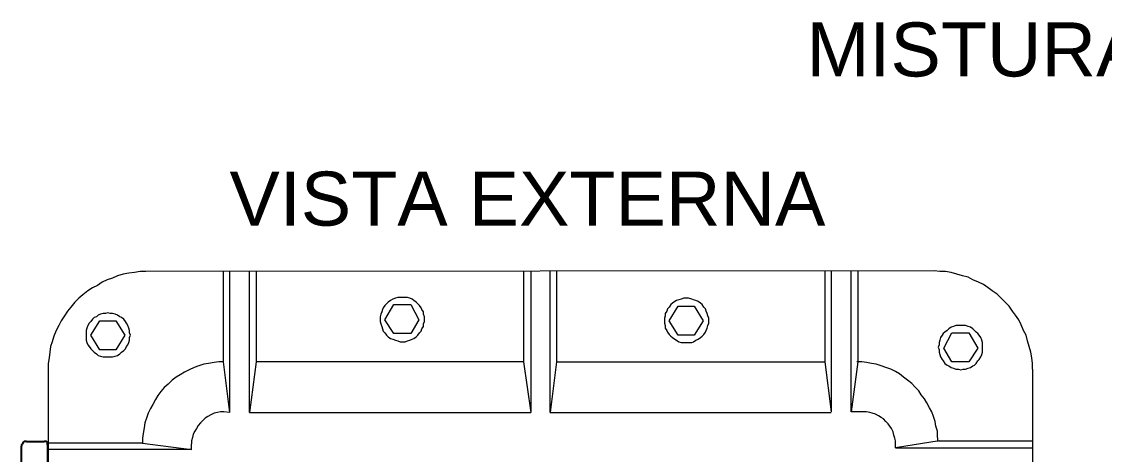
# Model space of a CAD drawing. Header units: millimetres. Extents: x -72 to 2978, y -1067 to 2817.
# Drawn here: x 976.4 to 1376.9, y 289.3 to 449.5 of the extents above; entities that cross this region are included whole.
import ezdxf

# ---------------------------------------------------------------- set-up
doc = ezdxf.new("R2010")
doc.units = ezdxf.units.MM
doc.styles.get("Standard").update_dxf_attribs({"font": 'arial.ttf'})

msp = doc.modelspace()

# ---------------------------------------------------------------- linework, layer by layer
at = {"color": 7, "linetype": 'Continuous', "lineweight": 15, "true_color": 0x000007}
for p, q in [((1313.99, 357.22), (1022.32, 356.92)), ((1050.92, 356.92), (1050.92, 323.55)), ((1053.3, 356.92), (1053.3, 304.78)), ((1060.75, 304.78), (1060.75, 356.92)), ((1063.13, 356.92), (1063.13, 323.55)), ((1162.05, 356.92), (1162.05, 323.55)), ((1164.73, 356.92), (1164.73, 304.78)), ((1171.88, 304.78), (1171.88, 356.92)), ((1174.26, 356.92), (1174.26, 323.55)), ((1273.47, 357.22), (1273.47, 323.55)), ((1275.86, 357.22), (1275.86, 305.08)), ((1283.3, 305.08), (1283.3, 357.22)), ((1285.69, 357.22), (1285.69, 323.55)), ((1110.8, 339.04), (1114.08, 344.7)), ((1114.08, 344.7), (1120.34, 344.7)), ((1120.34, 344.7), (1123.32, 339.04)), ((1215.97, 338.74), (1219.25, 344.11)), ((1219.25, 344.11), (1225.21, 344.11)), ((1225.21, 344.11), (1228.48, 338.74)), ((1002.06, 333.38), (1005.34, 338.74)), ((1005.34, 338.74), (1011.3, 338.74)), ((1011.3, 338.74), (1014.57, 333.38)), ((1114.08, 333.98), (1110.8, 339.04)), ((1123.32, 339.04), (1120.34, 333.98)), ((1219.25, 333.38), (1215.97, 338.74)), ((1228.48, 338.74), (1225.21, 333.38)), ((1005.34, 328.02), (1002.06, 333.38)), ((1014.57, 333.38), (1011.3, 328.02)), ((1120.34, 333.98), (1114.08, 333.98)), ((1225.21, 333.38), (1219.25, 333.38)), ((1317.57, 328.61), (1320.54, 334.28)), ((1320.54, 334.28), (1326.8, 334.28)), ((1326.8, 334.28), (1330.08, 328.61)), ((1320.54, 323.55), (1317.57, 328.61)), ((1330.08, 328.61), (1326.8, 323.55)), ((1011.3, 328.02), (1005.34, 328.02)), ((986.27, 320.87), (985.97, 28.9)), ((1050.92, 323.55), (1053.3, 304.78)), ((1063.13, 323.55), (1060.75, 304.78)), ((1162.05, 323.55), (1063.13, 323.55)), ((1162.05, 323.55), (1164.73, 304.78)), ((1174.26, 323.55), (1171.88, 304.78)), ((1174.26, 323.55), (1273.47, 323.55)), ((1273.47, 323.55), (1275.86, 305.08)), ((1285.69, 323.55), (1283.3, 305.08)), ((1326.8, 323.55), (1320.54, 323.55)), ((1350.34, 320.87), (1350.34, 28.9)), ((1053.3, 304.78), (1051.22, 305.08)), ((1060.75, 304.78), (1164.73, 304.78)), ((1171.88, 304.78), (1275.86, 304.78)), ((1287.77, 305.08), (1283.3, 305.08)), ((1021.13, 293.46), (986.27, 293.46)), ((1021.13, 293.46), (1039.3, 291.08)), ((1039.3, 291.08), (1039.3, 293.16)), ((1315.78, 294.35), (1299.69, 291.67)), ((1299.69, 291.67), (1299.69, 293.16)), ((1315.78, 294.35), (1350.34, 294.35)), ((1039.3, 291.08), (986.27, 291.08)), ((1299.69, 291.67), (1350.34, 291.67))]:
    msp.add_line(p, q, dxfattribs=at)
at = {"color": 7, "linetype": 'Continuous', "lineweight": 25, "true_color": 0x000007}
for p, q in [((978.23, 294.05), (984.78, 294.05)), ((985.97, 292.86), (985.97, 254.43)), ((976.44, 263.96), (976.44, 292.27))]:
    msp.add_line(p, q, dxfattribs=at)
at = {"color": 7, "linetype": 'Continuous', "lineweight": 15, "true_color": 0x000007}
for points in [[(1022.32, 356.92), (1020.23, 356.92), (1018.15, 356.62), (1016.06, 356.32), (1013.98, 356.02), (1011.89, 355.43), (1010.1, 354.53), (1008.02, 353.94), (1006.23, 353.04), (1004.44, 351.85), (1002.66, 350.96), (1000.87, 349.77), (999.08, 348.28), (997.59, 347.09), (996.1, 345.6), (994.61, 343.81), (993.42, 342.32), (992.23, 340.53), (991.04, 338.74), (990.14, 336.96), (989.25, 335.17), (988.36, 333.08), (987.76, 331), (987.16, 329.21), (986.87, 327.12), (986.57, 325.04), (986.27, 322.95), (986.27, 320.87)], [(1350.34, 320.87), (1350.34, 322.95), (1350.04, 325.04), (1349.74, 327.12), (1349.15, 329.21), (1348.55, 331.3), (1347.95, 333.38), (1347.06, 335.17), (1346.17, 337.25), (1345.27, 339.04), (1344.08, 340.83), (1342.89, 342.32), (1341.7, 344.11), (1340.21, 345.6), (1338.72, 347.09), (1337.23, 348.58), (1335.44, 349.77), (1333.95, 350.96), (1332.16, 352.15), (1330.38, 353.04), (1328.29, 353.94), (1326.5, 354.83), (1324.42, 355.43), (1322.33, 356.02), (1320.25, 356.62), (1318.16, 356.92), (1316.08, 356.92), (1313.99, 357.22)], [(1051.22, 323.55), (1049.43, 323.55), (1047.64, 323.25), (1045.56, 322.95), (1043.77, 322.66), (1041.98, 322.06), (1040.19, 321.46), (1038.41, 320.57), (1036.62, 319.68), (1035.13, 318.78), (1033.64, 317.89), (1032.15, 316.7), (1030.66, 315.21), (1029.17, 314.02), (1027.98, 312.53), (1026.79, 311.04), (1025.89, 309.55), (1025, 307.76), (1024.11, 306.27), (1023.21, 304.48), (1022.62, 302.69), (1022.02, 300.91), (1021.72, 299.12), (1021.43, 297.03), (1021.13, 295.25), (1021.13, 293.46)], [(1315.48, 294.05), (1315.18, 295.84), (1315.18, 297.93), (1314.59, 299.72), (1314.29, 301.5), (1313.69, 303.29), (1313.1, 305.08), (1312.2, 306.57), (1311.31, 308.36), (1310.42, 309.85), (1309.22, 311.33), (1308.33, 312.82), (1306.84, 314.31), (1305.65, 315.51), (1304.16, 316.7), (1302.67, 317.89), (1301.18, 319.08), (1299.69, 319.97), (1297.9, 320.87), (1296.11, 321.46), (1294.33, 322.06), (1292.54, 322.66), (1290.75, 322.95), (1288.96, 323.25), (1287.18, 323.55), (1285.39, 323.55)], [(1051.22, 305.08), (1050.03, 305.08), (1048.83, 304.78), (1047.64, 304.48), (1046.45, 303.89), (1045.26, 303.29), (1044.37, 302.69), (1043.47, 301.8), (1042.58, 300.91), (1041.68, 300.01), (1041.09, 298.82), (1040.49, 297.93), (1039.9, 296.74), (1039.6, 295.54), (1039.3, 294.35), (1039.3, 293.16)], [(1299.69, 293.16), (1299.69, 294.35), (1299.39, 295.25), (1299.09, 296.44), (1298.8, 297.63), (1298.2, 298.82), (1297.6, 299.72), (1297.01, 300.61), (1296.11, 301.5), (1295.22, 302.4), (1294.33, 302.99), (1293.43, 303.59), (1292.24, 304.18), (1291.05, 304.48), (1290.16, 304.78), (1288.96, 305.08), (1287.77, 305.08)]]:
    msp.add_lwpolyline(points, dxfattribs=at)
for points in [[(1125.4, 339.34), (1125.4, 340.23), (1125.1, 341.13), (1125.1, 342.02), (1124.51, 342.92), (1124.21, 343.51), (1123.61, 344.4), (1123.02, 345), (1122.42, 345.6), (1121.53, 346.19), (1120.93, 346.79), (1120.04, 347.09), (1119.15, 347.38), (1118.25, 347.38), (1117.36, 347.38), (1116.46, 347.38), (1115.57, 347.38), (1114.68, 347.09), (1113.78, 346.79), (1112.89, 346.19), (1112, 345.6), (1111.4, 345), (1110.8, 344.4), (1110.21, 343.51), (1109.91, 342.92), (1109.61, 342.02), (1109.31, 341.13), (1109.02, 340.23), (1109.02, 339.34), (1109.02, 338.45), (1109.31, 337.55), (1109.61, 336.66), (1109.91, 335.76), (1110.21, 334.87), (1110.8, 334.28), (1111.4, 333.38), (1112, 332.79), (1112.89, 332.19), (1113.78, 331.89), (1114.68, 331.59), (1115.57, 331.3), (1116.46, 331), (1117.36, 331), (1118.25, 331), (1119.15, 331.3), (1120.04, 331.59), (1120.93, 331.89), (1121.53, 332.19), (1122.42, 332.79), (1123.02, 333.38), (1123.61, 334.28), (1124.21, 334.87), (1124.51, 335.76), (1125.1, 336.66), (1125.1, 337.55), (1125.4, 338.45)], [(1230.57, 338.74), (1230.57, 339.64), (1230.27, 340.53), (1229.97, 341.43), (1229.68, 342.32), (1229.38, 343.21), (1228.78, 343.81), (1228.19, 344.7), (1227.59, 345.3), (1226.7, 345.89), (1225.8, 346.19), (1224.91, 346.49), (1224.31, 346.79), (1223.12, 347.09), (1222.23, 347.09), (1221.33, 347.09), (1220.44, 346.79), (1219.55, 346.49), (1218.65, 346.19), (1218.06, 345.89), (1217.16, 345.3), (1216.57, 344.7), (1215.97, 343.81), (1215.38, 343.21), (1215.08, 342.32), (1214.48, 341.43), (1214.48, 340.53), (1214.18, 339.64), (1214.18, 338.74), (1214.18, 337.85), (1214.48, 336.96), (1214.48, 336.06), (1215.08, 335.17), (1215.38, 334.57), (1215.97, 333.68), (1216.57, 333.08), (1217.16, 332.49), (1218.06, 331.89), (1218.65, 331.59), (1219.55, 331), (1220.44, 330.7), (1221.33, 330.7), (1222.23, 330.7), (1223.12, 330.7), (1224.31, 330.7), (1224.91, 331), (1225.8, 331.59), (1226.7, 331.89), (1227.59, 332.49), (1228.19, 333.08), (1228.78, 333.68), (1229.38, 334.57), (1229.68, 335.17), (1229.97, 336.06), (1230.27, 336.96), (1230.57, 337.85)], [(1016.66, 333.38), (1016.36, 334.28), (1016.36, 335.17), (1016.06, 336.06), (1015.76, 336.96), (1015.17, 337.85), (1014.87, 338.45), (1014.27, 339.34), (1013.38, 339.94), (1012.79, 340.23), (1011.89, 340.83), (1011, 341.13), (1010.1, 341.43), (1009.21, 341.43), (1008.32, 341.72), (1007.42, 341.43), (1006.53, 341.43), (1005.63, 341.13), (1004.74, 340.83), (1004.15, 340.23), (1003.25, 339.94), (1002.66, 339.34), (1002.06, 338.45), (1001.46, 337.85), (1000.87, 336.96), (1000.57, 336.06), (1000.27, 335.17), (1000.27, 334.28), (1000.27, 333.38), (1000.27, 332.49), (1000.27, 331.59), (1000.57, 330.7), (1000.87, 329.81), (1001.46, 329.21), (1002.06, 328.32), (1002.66, 327.72), (1003.25, 327.12), (1004.15, 326.53), (1004.74, 325.93), (1005.63, 325.64), (1006.53, 325.34), (1007.42, 325.34), (1008.32, 325.34), (1009.21, 325.34), (1010.1, 325.34), (1011, 325.64), (1011.89, 325.93), (1012.79, 326.53), (1013.38, 327.12), (1014.27, 327.72), (1014.87, 328.32), (1015.17, 329.21), (1015.76, 329.81), (1016.06, 330.7), (1016.36, 331.59), (1016.36, 332.49)], [(1331.87, 328.91), (1331.87, 329.81), (1331.87, 330.7), (1331.57, 331.59), (1331.27, 332.49), (1330.67, 333.38), (1330.08, 333.98), (1329.48, 334.57), (1328.89, 335.17), (1328.29, 335.76), (1327.4, 336.36), (1326.5, 336.66), (1325.61, 336.96), (1324.72, 336.96), (1323.82, 336.96), (1322.93, 336.96), (1322.03, 336.96), (1321.14, 336.66), (1320.25, 336.36), (1319.35, 335.76), (1318.76, 335.17), (1317.86, 334.57), (1317.27, 333.98), (1316.97, 333.38), (1316.37, 332.49), (1316.08, 331.59), (1315.78, 330.7), (1315.78, 329.81), (1315.48, 328.91), (1315.78, 328.02), (1315.78, 327.12), (1316.08, 326.23), (1316.37, 325.34), (1316.97, 324.44), (1317.27, 323.85), (1317.86, 322.95), (1318.76, 322.36), (1319.35, 322.06), (1320.25, 321.46), (1321.14, 321.17), (1322.03, 320.87), (1322.93, 320.87), (1323.82, 320.57), (1324.72, 320.87), (1325.61, 320.87), (1326.5, 321.17), (1327.4, 321.46), (1328.29, 322.06), (1328.89, 322.36), (1329.48, 322.95), (1330.08, 323.85), (1330.67, 324.44), (1331.27, 325.34), (1331.57, 326.23), (1331.87, 327.12), (1331.87, 328.02)]]:
    msp.add_lwpolyline(points, close=True, dxfattribs=at)
at = {"color": 7, "linetype": 'Continuous', "lineweight": 25, "true_color": 0x000007}
for points in [[(978.23, 294.05), (977.63, 294.05), (977.33, 294.05), (977.03, 293.76), (976.74, 293.16), (976.44, 292.86), (976.44, 292.27)], [(985.97, 292.86), (985.97, 293.46), (985.97, 293.76), (985.67, 294.05), (985.38, 294.05), (984.78, 294.05)]]:
    msp.add_lwpolyline(points, dxfattribs=at)

# ---------------------------------------------------------------- texts
at = {"color": 6, "char_height": 20, "attachment_point": 1}
for s, width, insert in [('{\\C256;MISTURADOR GU}', 238.1967, (1266.77, 449.16)), ('{\\C256;VISTA EXTERNA}', 227.5814, (1053.3, 393.95))]:
    msp.add_mtext_dynamic_manual_height_columns(s, width=width, gutter_width=12.5, heights=[0], dxfattribs=dict(at, insert=insert))

doc.saveas('drawing.dxf')
